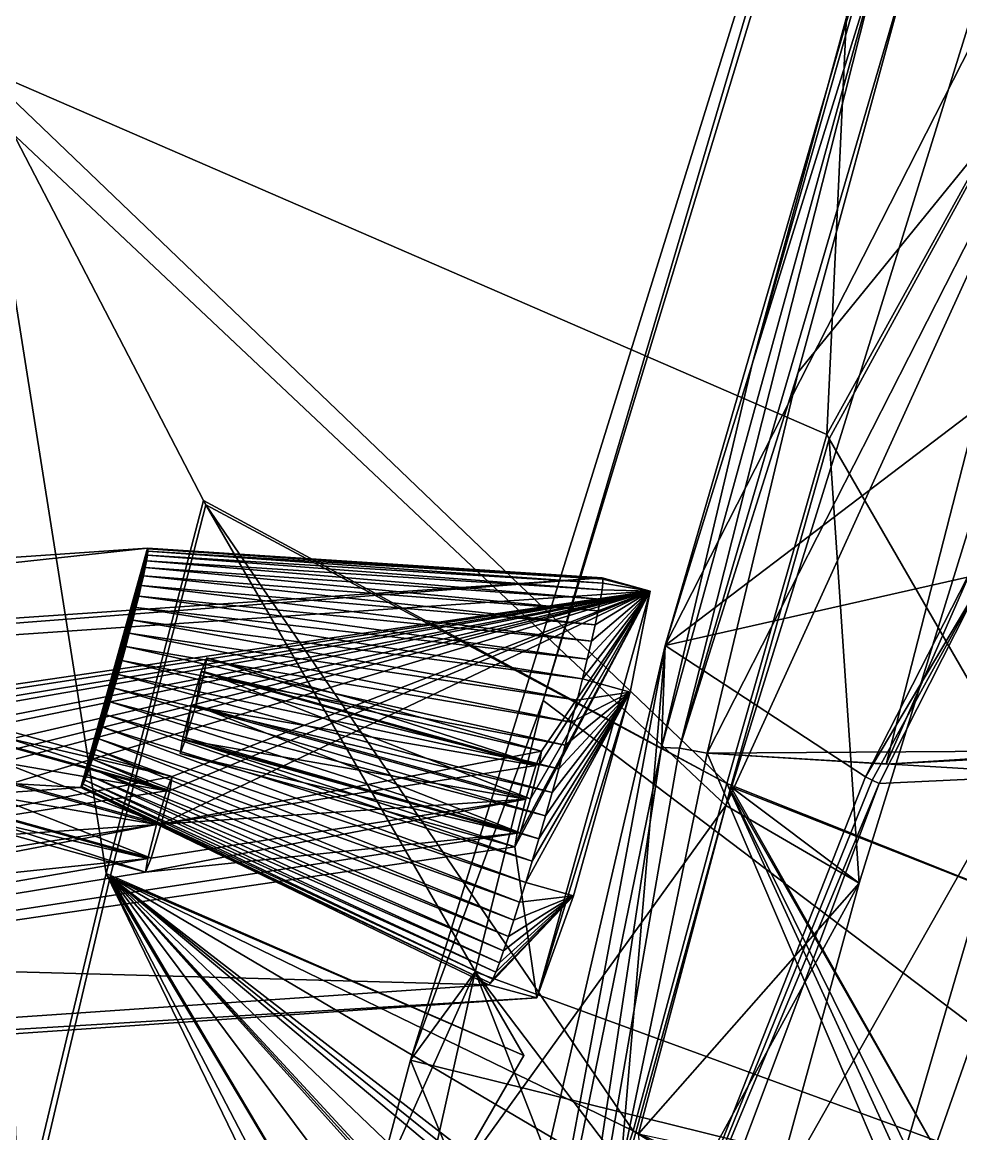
# Model space of a CAD drawing. Header units: millimetres. Extents: x -228 to 228, y -204 to 237.
# Drawn here: x -189.45 to -170.56, y -45.83 to -23.46 of the extents above; entities that cross this region are included whole.
import ezdxf

# ---------------------------------------------------------------- set-up
doc = ezdxf.new("R2010")
doc.units = ezdxf.units.MM
doc.header["$LTSCALE"] = 127.314815
for name, color, linetype in [('1371', 7, 'CONTINUOUS'), ('1372', 7, 'CONTINUOUS'), ('15', 7, 'CONTINUOUS'), ('17', 7, 'CONTINUOUS'), ('2', 7, 'CONTINUOUS'), ('23', 7, 'CONTINUOUS'), ('334', 7, 'CONTINUOUS'), ('335', 7, 'CONTINUOUS'), ('336', 7, 'CONTINUOUS'), ('363', 7, 'CONTINUOUS'), ('364', 7, 'CONTINUOUS'), ('428', 7, 'CONTINUOUS'), ('429', 7, 'CONTINUOUS'), ('47', 7, 'CONTINUOUS'), ('50', 7, 'CONTINUOUS'), ('6630', 7, 'CONTINUOUS'), ('6631', 7, 'CONTINUOUS'), ('6633', 7, 'CONTINUOUS'), ('6644', 7, 'CONTINUOUS'), ('6646', 7, 'CONTINUOUS'), ('6647', 7, 'CONTINUOUS'), ('6654', 7, 'CONTINUOUS'), ('6672', 7, 'CONTINUOUS'), ('6673', 7, 'CONTINUOUS'), ('6680', 7, 'CONTINUOUS'), ('6687', 7, 'CONTINUOUS'), ('6698', 7, 'CONTINUOUS'), ('6699', 7, 'CONTINUOUS'), ('6706', 7, 'CONTINUOUS'), ('7035', 7, 'CONTINUOUS'), ('7036', 7, 'CONTINUOUS'), ('7037', 7, 'CONTINUOUS'), ('7038', 7, 'CONTINUOUS'), ('7039', 7, 'CONTINUOUS'), ('7040', 7, 'CONTINUOUS'), ('7041', 7, 'CONTINUOUS'), ('7043', 7, 'CONTINUOUS'), ('7044', 7, 'CONTINUOUS'), ('7057', 7, 'CONTINUOUS'), ('7059', 7, 'CONTINUOUS'), ('7060', 7, 'CONTINUOUS'), ('7062', 7, 'CONTINUOUS')]:
    doc.layers.add(name, color=color, linetype=linetype)

msp = doc.modelspace()

# ---------------------------------------------------------------- linework, layer by layer
at = {"layer": '1371', "color": 5, "linetype": 'Continuous'}
for points in [[(-176.581, -38.052, 1025.096), (-174.759, -30.338, 1026.128), (-172.136, -21.898, 1026.332), (-176.581, -38.052, 1025.096)], [(-176.581, -38.052, 1025.096), (-172.136, -21.898, 1026.332), (-176.219, -38.066, 1024.625), (-176.581, -38.052, 1025.096)], [(-172.136, -21.898, 1026.332), (-171.535, -22.055, 1026.076), (-176.219, -38.066, 1024.625), (-172.136, -21.898, 1026.332)], [(-174.759, -30.338, 1026.128), (-172.453, -21.848, 1026.922), (-172.136, -21.898, 1026.332), (-174.759, -30.338, 1026.128)], [(-171.535, -22.055, 1026.076), (-173.836, -30.496, 1025.363), (-176.219, -38.066, 1024.625), (-171.535, -22.055, 1026.076)], [(-173.836, -30.496, 1025.363), (-175.663, -38.165, 1024.437), (-176.219, -38.066, 1024.625), (-173.836, -30.496, 1025.363)]]:
    msp.add_3dface(points, dxfattribs=at)
at = {"layer": '1372', "color": 5, "linetype": 'Continuous'}
for points in [[(-180.076, -55.109, 1020.77), (-176.581, -38.052, 1025.096), (-179.188, -55.163, 1020.405), (-180.076, -55.109, 1020.77)], [(-179.188, -55.163, 1020.405), (-176.581, -38.052, 1025.096), (-176.219, -38.066, 1024.625), (-179.188, -55.163, 1020.405)], [(-175.663, -38.165, 1024.437), (-179.188, -55.163, 1020.405), (-176.219, -38.066, 1024.625), (-175.663, -38.165, 1024.437)]]:
    msp.add_3dface(points, dxfattribs=at)
at = {"layer": '15', "color": 5, "linetype": 'Continuous'}
for points in [[(-170.748, -9.285, 1031.221), (-93.212, -24.976, 1037.893), (-96.5, 0, 1037.893), (-170.748, -9.285, 1031.221)], [(-170.748, -9.285, 1031.221), (-163.91, -48.728, 1031.221), (-93.212, -24.976, 1037.893), (-170.748, -9.285, 1031.221)]]:
    msp.add_3dface(points, dxfattribs=at)
at = {"layer": '17', "color": 5, "linetype": 'Continuous'}
for points in [[(-170.52, -9.273, 1029.234), (-163.692, -48.663, 1029.234), (-178.968, -37.11, 1026.788), (-170.52, -9.273, 1029.234)], [(-163.692, -48.663, 1029.234), (-180.335, -42.567, 1025.687), (-178.968, -37.11, 1026.788), (-163.692, -48.663, 1029.234)], [(-180.335, -42.567, 1025.687), (-160.755, -92.817, 1025.515), (-184.363, -60.588, 1018.312), (-180.335, -42.567, 1025.687)], [(-147.893, -85.386, 1029.234), (-160.755, -92.817, 1025.515), (-180.335, -42.567, 1025.687), (-147.893, -85.386, 1029.234)], [(-147.893, -85.386, 1029.234), (-180.335, -42.567, 1025.687), (-163.692, -48.663, 1029.234), (-147.893, -85.386, 1029.234)]]:
    msp.add_3dface(points, dxfattribs=at)
at = {"layer": '2', "color": 5, "linetype": 'Continuous'}
for points in [[(-163.91, -48.728, 1031.221), (-170.748, -9.285, 1031.221), (-181.638, -44.345, 1027.063), (-163.91, -48.728, 1031.221)], [(-161.557, -93.277, 1027.288), (-181.638, -44.345, 1027.063), (-182.395, -47.168, 1026.229), (-161.557, -93.277, 1027.288)], [(-161.557, -93.277, 1027.288), (-163.91, -48.728, 1031.221), (-181.638, -44.345, 1027.063), (-161.557, -93.277, 1027.288)]]:
    msp.add_3dface(points, dxfattribs=at)
at = {"layer": '23', "color": 5, "linetype": 'Continuous'}
for points in [[(-181.638, -44.345, 1027.063), (-170.748, -9.285, 1031.221), (-178.968, -37.11, 1026.788), (-181.638, -44.345, 1027.063)], [(-170.748, -9.285, 1031.221), (-170.52, -9.273, 1029.234), (-178.968, -37.11, 1026.788), (-170.748, -9.285, 1031.221)], [(-180.335, -42.567, 1025.687), (-181.638, -44.345, 1027.063), (-178.968, -37.11, 1026.788), (-180.335, -42.567, 1025.687)], [(-182.395, -47.168, 1026.229), (-180.335, -42.567, 1025.687), (-184.363, -60.588, 1018.312), (-182.395, -47.168, 1026.229)], [(-182.395, -47.168, 1026.229), (-181.638, -44.345, 1027.063), (-180.335, -42.567, 1025.687), (-182.395, -47.168, 1026.229)]]:
    msp.add_3dface(points, dxfattribs=at)
at = {"layer": '334', "color": 5, "linetype": 'Continuous'}
msp.add_3dface([(-171.535, -22.055, 1026.076), (-167.609, -21.459, 1025.994), (-168.286, -23.674, 1025.839), (-171.535, -22.055, 1026.076)], dxfattribs=at)
at = {"layer": '335', "color": 5, "linetype": 'Continuous'}
for points in [[(-171.535, -22.055, 1026.076), (-168.286, -23.674, 1025.839), (-173.836, -30.496, 1025.363), (-171.535, -22.055, 1026.076)], [(-173.836, -30.496, 1025.363), (-168.286, -23.674, 1025.839), (-175.663, -38.165, 1024.437), (-173.836, -30.496, 1025.363)], [(-175.663, -38.165, 1024.437), (-168.286, -23.674, 1025.839), (-172.06, -38.387, 1024.427), (-175.663, -38.165, 1024.437)], [(-168.286, -23.674, 1025.839), (-166.077, -24.753, 1025.533), (-172.06, -38.387, 1024.427), (-168.286, -23.674, 1025.839)], [(-172.06, -38.387, 1024.427), (-166.077, -24.753, 1025.533), (-169.53, -38.224, 1024.333), (-172.06, -38.387, 1024.427)]]:
    msp.add_3dface(points, dxfattribs=at)
at = {"layer": '336', "color": 5, "linetype": 'Continuous'}
for points in [[(-179.188, -55.163, 1020.405), (-175.663, -38.165, 1024.437), (-169.886, -51.689, 1022.194), (-179.188, -55.163, 1020.405)], [(-175.663, -38.165, 1024.437), (-172.06, -38.387, 1024.427), (-166.678, -38.107, 1023.505), (-175.663, -38.165, 1024.437)], [(-166.804, -38.696, 1023.461), (-175.663, -38.165, 1024.437), (-166.678, -38.107, 1023.505), (-166.804, -38.696, 1023.461)], [(-169.886, -51.689, 1022.194), (-175.663, -38.165, 1024.437), (-166.804, -38.696, 1023.461), (-169.886, -51.689, 1022.194)], [(-172.06, -38.387, 1024.427), (-169.53, -38.224, 1024.333), (-166.678, -38.107, 1023.505), (-172.06, -38.387, 1024.427)]]:
    msp.add_3dface(points, dxfattribs=at)
at = {"layer": '363', "color": 5, "linetype": 'Continuous'}
msp.add_3dface([(-172.204, -38.775, 1027.402), (-169.486, -38.65, 1027.313), (-170.164, -34.754, 1027.845), (-172.204, -38.775, 1027.402)], dxfattribs=at)
at = {"layer": '364', "color": 5, "linetype": 'Continuous'}
for points in [[(-165.873, -38.19, 1026.495), (-168.436, -38.546, 1027.195), (-174.62, -56.203, 1024.119), (-165.873, -38.19, 1026.495)], [(-165.873, -38.19, 1026.495), (-174.62, -56.203, 1024.119), (-166.171, -39.394, 1026.41), (-165.873, -38.19, 1026.495)], [(-169.486, -38.65, 1027.313), (-172.204, -38.775, 1027.402), (-177.405, -52.626, 1024.58), (-169.486, -38.65, 1027.313)], [(-174.62, -56.203, 1024.119), (-169.486, -38.65, 1027.313), (-177.405, -52.626, 1024.58), (-174.62, -56.203, 1024.119)], [(-168.436, -38.546, 1027.195), (-169.486, -38.65, 1027.313), (-174.62, -56.203, 1024.119), (-168.436, -38.546, 1027.195)], [(-166.171, -39.394, 1026.41), (-174.62, -56.203, 1024.119), (-166.469, -40.593, 1026.325), (-166.171, -39.394, 1026.41)], [(-166.469, -40.593, 1026.325), (-174.62, -56.203, 1024.119), (-170.132, -52.942, 1025.073), (-166.469, -40.593, 1026.325)]]:
    msp.add_3dface(points, dxfattribs=at)
at = {"layer": '428', "color": 5, "linetype": 'Continuous'}
for points in [[(-172.48, -38.641, 1027.39), (-177.913, -52.452, 1024.458), (-172.343, -38.708, 1027.404), (-172.48, -38.641, 1027.39)], [(-177.913, -52.452, 1024.458), (-172.204, -38.775, 1027.402), (-172.343, -38.708, 1027.404), (-177.913, -52.452, 1024.458)], [(-172.204, -38.775, 1027.402), (-177.913, -52.452, 1024.458), (-177.405, -52.626, 1024.58), (-172.204, -38.775, 1027.402)]]:
    msp.add_3dface(points, dxfattribs=at)
at = {"layer": '429', "color": 5, "linetype": 'Continuous'}
for points in [[(-170.429, -34.622, 1027.842), (-172.48, -38.641, 1027.39), (-170.164, -34.754, 1027.845), (-170.429, -34.622, 1027.842)], [(-170.164, -34.754, 1027.845), (-172.48, -38.641, 1027.39), (-172.343, -38.708, 1027.404), (-170.164, -34.754, 1027.845)], [(-172.204, -38.775, 1027.402), (-170.164, -34.754, 1027.845), (-172.343, -38.708, 1027.404), (-172.204, -38.775, 1027.402)]]:
    msp.add_3dface(points, dxfattribs=at)
at = {"layer": '47', "color": 5, "linetype": 'Continuous'}
for points in [[(-169.264, -21.771, 1028.241), (-170.09, -13.911, 1028.241), (-176.51, -35.997, 1026.603), (-169.264, -21.771, 1028.241)], [(-168.074, -29.584, 1028.241), (-169.264, -21.771, 1028.241), (-176.51, -35.997, 1026.603), (-168.074, -29.584, 1028.241)], [(-168.074, -29.584, 1028.241), (-176.51, -35.997, 1026.603), (-170.429, -34.622, 1027.842), (-168.074, -29.584, 1028.241)], [(-170.429, -34.622, 1027.842), (-176.51, -35.997, 1026.603), (-172.48, -38.641, 1027.39), (-170.429, -34.622, 1027.842)], [(-176.51, -35.997, 1026.603), (-181.996, -59.661, 1019.767), (-177.913, -52.452, 1024.458), (-176.51, -35.997, 1026.603)], [(-172.48, -38.641, 1027.39), (-176.51, -35.997, 1026.603), (-177.913, -52.452, 1024.458), (-172.48, -38.641, 1027.39)]]:
    msp.add_3dface(points, dxfattribs=at)
at = {"layer": '50', "color": 5, "linetype": 'Continuous'}
for points in [[(-176.51, -35.997, 1026.603), (-170.09, -13.911, 1028.241), (-174.759, -30.338, 1026.128), (-176.51, -35.997, 1026.603)], [(-174.759, -30.338, 1026.128), (-170.09, -13.911, 1028.241), (-172.453, -21.848, 1026.922), (-174.759, -30.338, 1026.128)], [(-176.581, -38.052, 1025.096), (-176.51, -35.997, 1026.603), (-174.759, -30.338, 1026.128), (-176.581, -38.052, 1025.096)], [(-181.996, -59.661, 1019.767), (-176.51, -35.997, 1026.603), (-180.076, -55.109, 1020.77), (-181.996, -59.661, 1019.767)], [(-176.51, -35.997, 1026.603), (-176.581, -38.052, 1025.096), (-180.076, -55.109, 1020.77), (-176.51, -35.997, 1026.603)]]:
    msp.add_3dface(points, dxfattribs=at)
at = {"layer": '6630', "color": 6, "linetype": 'Continuous'}
for points in [[(-168.107, -16.104, 1024.198), (-192.955, -22.575, 553.043), (-175.287, -39.219, 1021.79), (-168.107, -16.104, 1024.198)], [(-192.955, -22.575, 553.043), (-203.957, -79.013, 548.4), (-175.287, -39.219, 1021.79), (-192.955, -22.575, 553.043)], [(-175.287, -39.219, 1021.79), (-203.957, -79.013, 548.4), (-178.881, -52.247, 1018.3), (-175.287, -39.219, 1021.79)]]:
    msp.add_3dface(points, dxfattribs=at)
at = {"layer": '6631', "color": 6, "linetype": 'Continuous'}
for points in [[(-170.333, 30.504, 553.04), (-190.338, -24.345, 553.042), (-197.735, 19.35, 99.988), (-170.333, 30.504, 553.04)], [(-173.259, -31.753, 954.205), (-190.338, -24.345, 553.042), (-170.333, 30.504, 553.04), (-173.259, -31.753, 954.205)], [(-173.259, -31.753, 954.205), (-170.333, 30.504, 553.04), (-165.452, -17.637, 1024.198), (-173.259, -31.753, 954.205)], [(-173.208, -31.84, 955.797), (-173.259, -31.753, 954.205), (-165.452, -17.637, 1024.198), (-173.208, -31.84, 955.797)], [(-172.603, -40.78, 1021.788), (-173.208, -31.84, 955.797), (-165.452, -17.637, 1024.198), (-172.603, -40.78, 1021.788)], [(-187.762, -40.587, 698.964), (-189.503, -47.875, 698.713), (-190.338, -24.345, 553.042), (-187.762, -40.587, 698.964)], [(-185.803, -33.083, 699.225), (-187.762, -40.587, 698.964), (-190.338, -24.345, 553.042), (-185.803, -33.083, 699.225)], [(-175.271, -38.774, 953.958), (-185.803, -33.083, 699.225), (-190.338, -24.345, 553.042), (-175.271, -38.774, 953.958)], [(-173.259, -31.753, 954.205), (-175.271, -38.774, 953.958), (-190.338, -24.345, 553.042), (-173.259, -31.753, 954.205)], [(-175.191, -38.845, 956.043), (-173.208, -31.84, 955.797), (-172.603, -40.78, 1021.788), (-175.191, -38.845, 956.043)], [(-185.753, -33.17, 700.777), (-185.803, -33.083, 699.225), (-175.271, -38.774, 953.958), (-185.753, -33.17, 700.777)], [(-187.682, -40.656, 701.037), (-185.753, -33.17, 700.777), (-177.154, -45.767, 953.713), (-187.682, -40.656, 701.037)], [(-177.154, -45.767, 953.713), (-185.753, -33.17, 700.777), (-175.271, -38.774, 953.958), (-177.154, -45.767, 953.713)], [(-177.049, -45.828, 956.287), (-175.191, -38.845, 956.043), (-172.603, -40.78, 1021.788), (-177.049, -45.828, 956.287)], [(-189.398, -47.936, 701.287), (-187.682, -40.656, 701.037), (-178.893, -52.417, 952.184), (-189.398, -47.936, 701.287)], [(-177.9, -48.224, 951.213), (-187.682, -40.656, 701.037), (-177.462, -46.684, 952.183), (-177.9, -48.224, 951.213)], [(-187.682, -40.656, 701.037), (-177.9, -48.224, 951.213), (-178.195, -48.294, 945.25), (-187.682, -40.656, 701.037)], [(-177.462, -46.684, 952.183), (-187.682, -40.656, 701.037), (-177.154, -45.767, 953.713), (-177.462, -46.684, 952.183)], [(-178.893, -52.417, 952.184), (-187.682, -40.656, 701.037), (-178.548, -50.822, 951.213), (-178.893, -52.417, 952.184)], [(-178.548, -50.822, 951.213), (-187.682, -40.656, 701.037), (-178.733, -50.481, 945.413), (-178.548, -50.822, 951.213)], [(-178.733, -50.481, 945.413), (-187.682, -40.656, 701.037), (-178.918, -50.14, 939.606), (-178.733, -50.481, 945.413)], [(-178.918, -50.14, 939.606), (-187.682, -40.656, 701.037), (-178.705, -49.252, 939.457), (-178.918, -50.14, 939.606)], [(-178.705, -49.252, 939.457), (-187.682, -40.656, 701.037), (-178.49, -48.363, 939.308), (-178.705, -49.252, 939.457)], [(-178.49, -48.363, 939.308), (-187.682, -40.656, 701.037), (-178.195, -48.294, 945.25), (-178.49, -48.363, 939.308)], [(-176.183, -53.847, 1018.285), (-177.049, -45.828, 956.287), (-172.603, -40.78, 1021.788), (-176.183, -53.847, 1018.285)]]:
    msp.add_3dface(points, dxfattribs=at)
at = {"layer": '6633', "color": 6, "linetype": 'Continuous'}
for points in [[(-168.107, -16.104, 1024.198), (-175.287, -39.219, 1021.79), (-165.452, -17.637, 1024.198), (-168.107, -16.104, 1024.198)], [(-175.287, -39.219, 1021.79), (-172.603, -40.78, 1021.788), (-165.452, -17.637, 1024.198), (-175.287, -39.219, 1021.79)], [(-175.287, -39.219, 1021.79), (-178.881, -52.247, 1018.3), (-172.603, -40.78, 1021.788), (-175.287, -39.219, 1021.79)], [(-178.881, -52.247, 1018.3), (-176.183, -53.847, 1018.285), (-172.603, -40.78, 1021.788), (-178.881, -52.247, 1018.3)]]:
    msp.add_3dface(points, dxfattribs=at)
at = {"layer": '6644', "color": 6, "linetype": 'Continuous'}
for points in [[(-179.355, -44.251, 701), (-182.417, -49.555, 701.214), (-179.355, -44.251, 699), (-179.355, -44.251, 701)], [(-179.355, -44.251, 699), (-182.417, -49.555, 701.214), (-182.355, -49.447, 700), (-179.355, -44.251, 699)], [(-182.417, -49.555, 698.786), (-179.355, -44.251, 699), (-182.355, -49.447, 700), (-182.417, -49.555, 698.786)]]:
    msp.add_3dface(points, dxfattribs=at)
at = {"layer": '6646', "color": 6, "linetype": 'Continuous'}
for points in [[(-187.762, -40.587, 698.964), (-185.803, -33.083, 699.225), (-179.355, -44.251, 699), (-187.762, -40.587, 698.964)], [(-189.503, -47.875, 698.713), (-187.762, -40.587, 698.964), (-182.636, -51.149, 698.734), (-189.503, -47.875, 698.713)], [(-187.762, -40.587, 698.964), (-179.355, -44.251, 699), (-182.417, -49.555, 698.786), (-187.762, -40.587, 698.964)], [(-187.762, -40.587, 698.964), (-182.417, -49.555, 698.786), (-182.682, -50.333, 698.758), (-187.762, -40.587, 698.964)], [(-182.636, -51.149, 698.734), (-187.762, -40.587, 698.964), (-182.682, -50.333, 698.758), (-182.636, -51.149, 698.734)]]:
    msp.add_3dface(points, dxfattribs=at)
at = {"layer": '6647', "color": 6, "linetype": 'Continuous'}
for points in [[(-185.753, -33.17, 700.777), (-187.682, -40.656, 701.037), (-179.355, -44.251, 701), (-185.753, -33.17, 700.777)], [(-187.682, -40.656, 701.037), (-189.398, -47.936, 701.287), (-182.417, -49.555, 701.214), (-187.682, -40.656, 701.037)], [(-187.682, -40.656, 701.037), (-182.417, -49.555, 701.214), (-179.355, -44.251, 701), (-187.682, -40.656, 701.037)]]:
    msp.add_3dface(points, dxfattribs=at)
at = {"layer": '6654', "color": 6, "linetype": 'Continuous'}
for points in [[(-185.803, -33.083, 699.225), (-185.753, -33.17, 700.777), (-179.355, -44.251, 701), (-185.803, -33.083, 699.225)], [(-185.803, -33.083, 699.225), (-179.355, -44.251, 701), (-179.355, -44.251, 699), (-185.803, -33.083, 699.225)]]:
    msp.add_3dface(points, dxfattribs=at)
at = {"layer": '6672', "color": 6, "linetype": 'Continuous'}
for points in [[(-175.271, -38.774, 953.958), (-173.259, -31.753, 954.205), (-167.387, -41.923, 954), (-175.271, -38.774, 953.958)], [(-177.154, -45.767, 953.713), (-175.271, -38.774, 953.958), (-170.668, -48.821, 953.734), (-177.154, -45.767, 953.713)], [(-175.271, -38.774, 953.958), (-167.387, -41.923, 954), (-170.449, -47.227, 953.786), (-175.271, -38.774, 953.958)], [(-175.271, -38.774, 953.958), (-170.449, -47.227, 953.786), (-170.715, -48.004, 953.758), (-175.271, -38.774, 953.958)], [(-170.668, -48.821, 953.734), (-175.271, -38.774, 953.958), (-170.715, -48.004, 953.758), (-170.668, -48.821, 953.734)], [(-169.761, -50.035, 953.713), (-177.154, -45.767, 953.713), (-170.668, -48.821, 953.734), (-169.761, -50.035, 953.713)]]:
    msp.add_3dface(points, dxfattribs=at)
at = {"layer": '6673', "color": 6, "linetype": 'Continuous'}
for points in [[(-173.208, -31.84, 955.797), (-175.191, -38.845, 956.043), (-167.387, -41.923, 956), (-173.208, -31.84, 955.797)], [(-175.191, -38.845, 956.043), (-177.049, -45.828, 956.287), (-170.449, -47.227, 956.214), (-175.191, -38.845, 956.043)], [(-175.191, -38.845, 956.043), (-170.449, -47.227, 956.214), (-167.387, -41.923, 956), (-175.191, -38.845, 956.043)]]:
    msp.add_3dface(points, dxfattribs=at)
at = {"layer": '6680', "color": 6, "linetype": 'Continuous'}
for points in [[(-173.259, -31.753, 954.205), (-173.208, -31.84, 955.797), (-167.387, -41.923, 956), (-173.259, -31.753, 954.205)], [(-173.259, -31.753, 954.205), (-167.387, -41.923, 956), (-167.387, -41.923, 954), (-173.259, -31.753, 954.205)]]:
    msp.add_3dface(points, dxfattribs=at)
at = {"layer": '6687', "color": 6, "linetype": 'Continuous'}
for points in [[(-177.462, -46.684, 952.183), (-177.154, -45.767, 953.713), (-166.111, -52.516, 953), (-177.462, -46.684, 952.183)], [(-177.154, -45.767, 953.713), (-169.761, -50.035, 953.713), (-166.111, -52.516, 953), (-177.154, -45.767, 953.713)]]:
    msp.add_3dface(points, dxfattribs=at)
at = {"layer": '6698', "color": 6, "linetype": 'Continuous'}
for points in [[(-198.027, -45.355, 499.972), (-196.216, -37.3, 500.248), (-189.128, -49.578, 500), (-198.027, -45.355, 499.972)], [(-198.027, -45.355, 499.972), (-189.128, -49.578, 500), (-192.19, -54.882, 499.786), (-198.027, -45.355, 499.972)]]:
    msp.add_3dface(points, dxfattribs=at)
at = {"layer": '6699', "color": 6, "linetype": 'Continuous'}
for points in [[(-196.167, -37.386, 501.754), (-197.948, -45.424, 502.028), (-189.128, -49.578, 502), (-196.167, -37.386, 501.754)], [(-197.948, -45.424, 502.028), (-192.19, -54.882, 502.214), (-189.128, -49.578, 502), (-197.948, -45.424, 502.028)]]:
    msp.add_3dface(points, dxfattribs=at)
at = {"layer": '6706', "color": 6, "linetype": 'Continuous'}
for points in [[(-196.216, -37.3, 500.248), (-196.167, -37.386, 501.754), (-189.128, -49.578, 502), (-196.216, -37.3, 500.248)], [(-196.216, -37.3, 500.248), (-189.128, -49.578, 502), (-189.128, -49.578, 500), (-196.216, -37.3, 500.248)]]:
    msp.add_3dface(points, dxfattribs=at)
at = {"layer": '7035', "color": 6, "linetype": 'Continuous'}
for points in [[(-176.815, -34.907, 1016.081), (-216.162, -40.678, 190.182), (-216.605, -37.638, 161.912), (-176.815, -34.907, 1016.081)], [(-208.73, -40.168, 349.728), (-216.208, -40.958, 190.893), (-176.815, -34.907, 1016.081), (-208.73, -40.168, 349.728)], [(-216.208, -40.958, 190.893), (-216.162, -40.678, 190.182), (-176.815, -34.907, 1016.081), (-216.208, -40.958, 190.893)], [(-176.815, -34.907, 1016.081), (-201.298, -39.658, 509.274), (-208.775, -40.448, 350.439), (-176.815, -34.907, 1016.081)], [(-208.775, -40.448, 350.439), (-208.73, -40.168, 349.728), (-176.815, -34.907, 1016.081), (-208.775, -40.448, 350.439)], [(-193.865, -39.148, 668.82), (-201.519, -40.618, 510.289), (-176.815, -34.907, 1016.081), (-193.865, -39.148, 668.82)], [(-201.519, -40.618, 510.289), (-201.343, -39.938, 509.985), (-176.815, -34.907, 1016.081), (-201.519, -40.618, 510.289)], [(-201.343, -39.938, 509.985), (-201.298, -39.658, 509.274), (-176.815, -34.907, 1016.081), (-201.343, -39.938, 509.985)], [(-186.433, -38.638, 828.366), (-194.087, -40.108, 669.835), (-176.815, -34.907, 1016.081), (-186.433, -38.638, 828.366)], [(-194.087, -40.108, 669.835), (-193.911, -39.428, 669.531), (-176.815, -34.907, 1016.081), (-194.087, -40.108, 669.835)], [(-193.911, -39.428, 669.531), (-193.865, -39.148, 668.82), (-176.815, -34.907, 1016.081), (-193.911, -39.428, 669.531)], [(-179.001, -38.128, 987.913), (-186.655, -39.598, 829.381), (-176.815, -34.907, 1016.081), (-179.001, -38.128, 987.913)], [(-186.655, -39.598, 829.381), (-186.479, -38.918, 829.077), (-176.815, -34.907, 1016.081), (-186.655, -39.598, 829.381)], [(-186.479, -38.918, 829.077), (-186.433, -38.638, 828.366), (-176.815, -34.907, 1016.081), (-186.479, -38.918, 829.077)], [(-179.538, -40.054, 987.944), (-179.426, -39.77, 988.646), (-176.815, -34.907, 1016.081), (-179.538, -40.054, 987.944)], [(-179.538, -40.054, 987.944), (-176.815, -34.907, 1016.081), (-179.095, -43.094, 1016.214), (-179.538, -40.054, 987.944)], [(-179.426, -39.77, 988.646), (-179.223, -39.088, 988.927), (-176.815, -34.907, 1016.081), (-179.426, -39.77, 988.646)], [(-179.223, -39.088, 988.927), (-179.047, -38.407, 988.624), (-176.815, -34.907, 1016.081), (-179.223, -39.088, 988.927)], [(-179.095, -43.094, 1016.214), (-176.815, -34.907, 1016.081), (-177.214, -36.942, 1019.791), (-179.095, -43.094, 1016.214)], [(-179.047, -38.407, 988.624), (-179.001, -38.128, 987.913), (-176.815, -34.907, 1016.081), (-179.047, -38.407, 988.624)], [(-178.354, -41.036, 1019.857), (-179.095, -43.094, 1016.214), (-177.214, -36.942, 1019.791), (-178.354, -41.036, 1019.857)], [(-179.001, -38.128, 987.913), (-179.113, -38.412, 987.211), (-186.655, -39.598, 829.381), (-179.001, -38.128, 987.913)], [(-179.113, -38.412, 987.211), (-179.316, -39.094, 986.929), (-186.655, -39.598, 829.381), (-179.113, -38.412, 987.211)], [(-186.433, -38.638, 828.366), (-186.545, -38.922, 827.665), (-194.087, -40.108, 669.835), (-186.433, -38.638, 828.366)], [(-186.545, -38.922, 827.665), (-186.748, -39.604, 827.383), (-194.087, -40.108, 669.835), (-186.545, -38.922, 827.665)], [(-179.316, -39.094, 986.929), (-179.492, -39.774, 987.233), (-186.97, -40.564, 828.398), (-179.316, -39.094, 986.929)], [(-186.858, -40.28, 829.099), (-179.316, -39.094, 986.929), (-186.97, -40.564, 828.398), (-186.858, -40.28, 829.099)], [(-186.655, -39.598, 829.381), (-179.316, -39.094, 986.929), (-186.858, -40.28, 829.099), (-186.655, -39.598, 829.381)], [(-179.492, -39.774, 987.233), (-179.538, -40.054, 987.944), (-218.885, -45.825, 162.044), (-179.492, -39.774, 987.233)], [(-186.97, -40.564, 828.398), (-179.492, -39.774, 987.233), (-218.885, -45.825, 162.044), (-186.97, -40.564, 828.398)], [(-194.29, -40.79, 669.553), (-186.748, -39.604, 827.383), (-194.402, -41.074, 668.851), (-194.29, -40.79, 669.553)], [(-186.748, -39.604, 827.383), (-186.924, -40.284, 827.687), (-194.402, -41.074, 668.851), (-186.748, -39.604, 827.383)], [(-194.087, -40.108, 669.835), (-186.748, -39.604, 827.383), (-194.29, -40.79, 669.553), (-194.087, -40.108, 669.835)], [(-218.885, -45.825, 162.044), (-179.538, -40.054, 987.944), (-179.095, -43.094, 1016.214), (-218.885, -45.825, 162.044)], [(-186.924, -40.284, 827.687), (-186.97, -40.564, 828.398), (-218.885, -45.825, 162.044), (-186.924, -40.284, 827.687)], [(-218.885, -45.825, 162.044), (-194.402, -41.074, 668.851), (-186.924, -40.284, 827.687), (-218.885, -45.825, 162.044)]]:
    msp.add_3dface(points, dxfattribs=at)
at = {"layer": '7036', "color": 191, "linetype": 'Continuous', "true_color": 0xba45ff}
for points in [[(-177.777, -34.638, 1016.125), (-216.605, -37.638, 161.912), (-217.567, -37.369, 161.956), (-177.777, -34.638, 1016.125)], [(-176.815, -34.907, 1016.081), (-216.605, -37.638, 161.912), (-177.777, -34.638, 1016.125), (-176.815, -34.907, 1016.081)]]:
    msp.add_3dface(points, dxfattribs=at)
at = {"layer": '7037', "color": 191, "linetype": 'Continuous', "true_color": 0xba45ff}
for points in [[(-225.904, -36.716, 171.102), (-188.27, -38.857, 1007.868), (-186.929, -34.041, 1007.79), (-225.904, -36.716, 171.102)], [(-186.929, -34.041, 1007.79), (-188.27, -38.857, 1007.868), (-188.252, -38.84, 1008.158), (-186.929, -34.041, 1007.79)], [(-186.92, -34.057, 1008.08), (-186.929, -34.041, 1007.79), (-188.252, -38.84, 1008.158), (-186.92, -34.057, 1008.08)], [(-188.225, -38.791, 1008.443), (-186.92, -34.057, 1008.08), (-188.252, -38.84, 1008.158), (-188.225, -38.791, 1008.443)], [(-186.92, -34.104, 1008.367), (-186.92, -34.057, 1008.08), (-188.225, -38.791, 1008.443), (-186.92, -34.104, 1008.367)], [(-188.19, -38.709, 1008.72), (-186.92, -34.104, 1008.367), (-188.225, -38.791, 1008.443), (-188.19, -38.709, 1008.72)], [(-186.929, -34.184, 1008.647), (-186.92, -34.104, 1008.367), (-188.19, -38.709, 1008.72), (-186.929, -34.184, 1008.647)], [(-188.146, -38.598, 1008.985), (-186.929, -34.184, 1008.647), (-188.19, -38.709, 1008.72), (-188.146, -38.598, 1008.985)], [(-186.948, -34.294, 1008.915), (-186.929, -34.184, 1008.647), (-188.146, -38.598, 1008.985), (-186.948, -34.294, 1008.915)], [(-188.096, -38.457, 1009.234), (-186.948, -34.294, 1008.915), (-188.146, -38.598, 1008.985), (-188.096, -38.457, 1009.234)], [(-186.975, -34.433, 1009.169), (-186.948, -34.294, 1008.915), (-188.096, -38.457, 1009.234), (-186.975, -34.433, 1009.169)], [(-188.038, -38.289, 1009.464), (-186.975, -34.433, 1009.169), (-188.096, -38.457, 1009.234), (-188.038, -38.289, 1009.464)], [(-187.011, -34.599, 1009.404), (-186.975, -34.433, 1009.169), (-188.038, -38.289, 1009.464), (-187.011, -34.599, 1009.404)], [(-187.975, -38.096, 1009.672), (-187.011, -34.599, 1009.404), (-188.038, -38.289, 1009.464), (-187.975, -38.096, 1009.672)], [(-187.055, -34.791, 1009.619), (-187.011, -34.599, 1009.404), (-187.975, -38.096, 1009.672), (-187.055, -34.791, 1009.619)], [(-187.906, -37.881, 1009.855), (-187.055, -34.791, 1009.619), (-187.975, -38.096, 1009.672), (-187.906, -37.881, 1009.855)], [(-187.106, -35.005, 1009.809), (-187.055, -34.791, 1009.619), (-187.906, -37.881, 1009.855), (-187.106, -35.005, 1009.809)], [(-187.834, -37.646, 1010.011), (-187.106, -35.005, 1009.809), (-187.906, -37.881, 1009.855), (-187.834, -37.646, 1010.011)], [(-187.163, -35.238, 1009.972), (-187.106, -35.005, 1009.809), (-187.834, -37.646, 1010.011), (-187.163, -35.238, 1009.972)], [(-187.758, -37.396, 1010.138), (-187.163, -35.238, 1009.972), (-187.834, -37.646, 1010.011), (-187.758, -37.396, 1010.138)], [(-187.227, -35.488, 1010.107), (-187.163, -35.238, 1009.972), (-187.758, -37.396, 1010.138), (-187.227, -35.488, 1010.107)], [(-187.68, -37.132, 1010.233), (-187.227, -35.488, 1010.107), (-187.758, -37.396, 1010.138), (-187.68, -37.132, 1010.233)], [(-187.296, -35.751, 1010.21), (-187.227, -35.488, 1010.107), (-187.68, -37.132, 1010.233), (-187.296, -35.751, 1010.21)], [(-187.601, -36.86, 1010.295), (-187.296, -35.751, 1010.21), (-187.68, -37.132, 1010.233), (-187.601, -36.86, 1010.295)], [(-187.368, -36.023, 1010.282), (-187.296, -35.751, 1010.21), (-187.601, -36.86, 1010.295), (-187.368, -36.023, 1010.282)], [(-187.522, -36.581, 1010.324), (-187.368, -36.023, 1010.282), (-187.601, -36.86, 1010.295), (-187.522, -36.581, 1010.324)], [(-187.444, -36.301, 1010.32), (-187.368, -36.023, 1010.282), (-187.522, -36.581, 1010.324), (-187.444, -36.301, 1010.32)], [(-227.245, -41.533, 171.18), (-188.27, -38.857, 1007.868), (-225.904, -36.716, 171.102), (-227.245, -41.533, 171.18)]]:
    msp.add_3dface(points, dxfattribs=at)
at = {"layer": '7038', "color": 191, "linetype": 'Continuous', "true_color": 0xba45ff}
for points in [[(-219.847, -45.557, 162.088), (-179.095, -43.094, 1016.214), (-180.057, -42.826, 1016.258), (-219.847, -45.557, 162.088)], [(-218.885, -45.825, 162.044), (-179.095, -43.094, 1016.214), (-219.847, -45.557, 162.088), (-218.885, -45.825, 162.044)]]:
    msp.add_3dface(points, dxfattribs=at)
at = {"layer": '7039', "color": 6, "linetype": 'Continuous'}
for points in [[(-185.737, -36.247, 988.22), (-185.782, -36.527, 988.931), (-185.848, -36.531, 987.519), (-185.737, -36.247, 988.22)], [(-185.848, -36.531, 987.519), (-185.958, -37.207, 989.235), (-186.051, -37.213, 987.237), (-185.848, -36.531, 987.519)], [(-185.782, -36.527, 988.931), (-185.958, -37.207, 989.235), (-185.848, -36.531, 987.519), (-185.782, -36.527, 988.931)], [(-186.228, -37.893, 987.541), (-186.051, -37.213, 987.237), (-186.162, -37.889, 988.953), (-186.228, -37.893, 987.541)], [(-186.051, -37.213, 987.237), (-185.958, -37.207, 989.235), (-186.162, -37.889, 988.953), (-186.051, -37.213, 987.237)], [(-186.273, -38.173, 988.252), (-186.228, -37.893, 987.541), (-186.162, -37.889, 988.953), (-186.273, -38.173, 988.252)]]:
    msp.add_3dface(points, dxfattribs=at)
at = {"layer": '7040', "color": 6, "linetype": 'Continuous'}
for points in [[(-179.316, -39.094, 986.929), (-186.051, -37.213, 987.237), (-186.228, -37.893, 987.541), (-179.316, -39.094, 986.929)], [(-185.958, -37.207, 989.235), (-179.426, -39.77, 988.646), (-186.162, -37.889, 988.953), (-185.958, -37.207, 989.235)], [(-179.223, -39.088, 988.927), (-179.426, -39.77, 988.646), (-185.958, -37.207, 989.235), (-179.223, -39.088, 988.927)], [(-179.538, -40.054, 987.944), (-186.273, -38.173, 988.252), (-186.162, -37.889, 988.953), (-179.538, -40.054, 987.944)], [(-179.492, -39.774, 987.233), (-186.228, -37.893, 987.541), (-186.273, -38.173, 988.252), (-179.492, -39.774, 987.233)], [(-179.492, -39.774, 987.233), (-179.316, -39.094, 986.929), (-186.228, -37.893, 987.541), (-179.492, -39.774, 987.233)], [(-179.426, -39.77, 988.646), (-179.538, -40.054, 987.944), (-186.162, -37.889, 988.953), (-179.426, -39.77, 988.646)], [(-179.538, -40.054, 987.944), (-179.492, -39.774, 987.233), (-186.273, -38.173, 988.252), (-179.538, -40.054, 987.944)]]:
    msp.add_3dface(points, dxfattribs=at)
at = {"layer": '7041', "color": 6, "linetype": 'Continuous'}
for points in [[(-179.001, -38.128, 987.913), (-185.737, -36.247, 988.22), (-185.848, -36.531, 987.519), (-179.001, -38.128, 987.913)], [(-179.047, -38.407, 988.624), (-185.782, -36.527, 988.931), (-185.737, -36.247, 988.22), (-179.047, -38.407, 988.624)], [(-179.001, -38.128, 987.913), (-179.047, -38.407, 988.624), (-185.737, -36.247, 988.22), (-179.001, -38.128, 987.913)], [(-179.113, -38.412, 987.211), (-185.848, -36.531, 987.519), (-186.051, -37.213, 987.237), (-179.113, -38.412, 987.211)], [(-179.223, -39.088, 988.927), (-185.958, -37.207, 989.235), (-185.782, -36.527, 988.931), (-179.223, -39.088, 988.927)], [(-179.113, -38.412, 987.211), (-179.001, -38.128, 987.913), (-185.848, -36.531, 987.519), (-179.113, -38.412, 987.211)], [(-179.047, -38.407, 988.624), (-179.223, -39.088, 988.927), (-185.782, -36.527, 988.931), (-179.047, -38.407, 988.624)], [(-179.316, -39.094, 986.929), (-179.113, -38.412, 987.211), (-186.051, -37.213, 987.237), (-179.316, -39.094, 986.929)]]:
    msp.add_3dface(points, dxfattribs=at)
at = {"layer": '7043', "color": 6, "linetype": 'Continuous'}
for points in [[(-186.748, -39.604, 827.383), (-193.484, -37.723, 827.691), (-193.66, -38.404, 827.994), (-186.748, -39.604, 827.383)], [(-193.391, -37.717, 829.689), (-186.858, -40.28, 829.099), (-193.594, -38.399, 829.407), (-193.391, -37.717, 829.689)], [(-186.655, -39.598, 829.381), (-186.858, -40.28, 829.099), (-193.391, -37.717, 829.689), (-186.655, -39.598, 829.381)], [(-186.97, -40.564, 828.398), (-193.705, -38.683, 828.705), (-193.594, -38.399, 829.407), (-186.97, -40.564, 828.398)], [(-186.924, -40.284, 827.687), (-193.66, -38.404, 827.994), (-193.705, -38.683, 828.705), (-186.924, -40.284, 827.687)], [(-186.924, -40.284, 827.687), (-186.748, -39.604, 827.383), (-193.66, -38.404, 827.994), (-186.924, -40.284, 827.687)], [(-186.858, -40.28, 829.099), (-186.97, -40.564, 828.398), (-193.594, -38.399, 829.407), (-186.858, -40.28, 829.099)], [(-186.97, -40.564, 828.398), (-186.924, -40.284, 827.687), (-193.705, -38.683, 828.705), (-186.97, -40.564, 828.398)]]:
    msp.add_3dface(points, dxfattribs=at)
at = {"layer": '7044', "color": 6, "linetype": 'Continuous'}
for points in [[(-186.433, -38.638, 828.366), (-193.169, -36.757, 828.674), (-193.28, -37.041, 827.972), (-186.433, -38.638, 828.366)], [(-186.479, -38.918, 829.077), (-193.215, -37.037, 829.385), (-193.169, -36.757, 828.674), (-186.479, -38.918, 829.077)], [(-186.433, -38.638, 828.366), (-186.479, -38.918, 829.077), (-193.169, -36.757, 828.674), (-186.433, -38.638, 828.366)], [(-186.545, -38.922, 827.665), (-193.28, -37.041, 827.972), (-193.484, -37.723, 827.691), (-186.545, -38.922, 827.665)], [(-186.655, -39.598, 829.381), (-193.391, -37.717, 829.689), (-193.215, -37.037, 829.385), (-186.655, -39.598, 829.381)], [(-186.545, -38.922, 827.665), (-186.433, -38.638, 828.366), (-193.28, -37.041, 827.972), (-186.545, -38.922, 827.665)], [(-186.479, -38.918, 829.077), (-186.655, -39.598, 829.381), (-193.215, -37.037, 829.385), (-186.479, -38.918, 829.077)], [(-186.748, -39.604, 827.383), (-186.545, -38.922, 827.665), (-193.484, -37.723, 827.691), (-186.748, -39.604, 827.383)]]:
    msp.add_3dface(points, dxfattribs=at)
at = {"layer": '7057', "color": 191, "linetype": 'Continuous', "true_color": 0xba45ff}
for points in [[(-176.815, -34.907, 1016.081), (-177.777, -34.638, 1016.125), (-177.762, -34.664, 1016.619), (-176.815, -34.907, 1016.081)], [(-177.762, -34.745, 1017.106), (-176.815, -34.907, 1016.081), (-177.762, -34.664, 1016.619), (-177.762, -34.745, 1017.106)], [(-177.81, -35.068, 1018.038), (-176.815, -34.907, 1016.081), (-177.778, -34.88, 1017.581), (-177.81, -35.068, 1018.038)], [(-177.778, -34.88, 1017.581), (-176.815, -34.907, 1016.081), (-177.762, -34.745, 1017.106), (-177.778, -34.88, 1017.581)], [(-177.214, -36.942, 1019.791), (-176.815, -34.907, 1016.081), (-178.176, -36.673, 1019.835), (-177.214, -36.942, 1019.791)], [(-178.176, -36.673, 1019.835), (-176.815, -34.907, 1016.081), (-178.078, -36.276, 1019.557), (-178.176, -36.673, 1019.835)], [(-178.078, -36.276, 1019.557), (-176.815, -34.907, 1016.081), (-177.991, -35.913, 1019.234), (-178.078, -36.276, 1019.557)], [(-177.991, -35.913, 1019.234), (-176.815, -34.907, 1016.081), (-177.917, -35.587, 1018.87), (-177.991, -35.913, 1019.234)], [(-177.917, -35.587, 1018.87), (-176.815, -34.907, 1016.081), (-177.856, -35.304, 1018.469), (-177.917, -35.587, 1018.87)], [(-177.856, -35.304, 1018.469), (-176.815, -34.907, 1016.081), (-177.81, -35.068, 1018.038), (-177.856, -35.304, 1018.469)], [(-178.284, -37.098, 1020.063), (-177.214, -36.942, 1019.791), (-178.176, -36.673, 1019.835), (-178.284, -37.098, 1020.063)], [(-178.354, -41.036, 1019.857), (-177.214, -36.942, 1019.791), (-179.316, -40.767, 1019.901), (-178.354, -41.036, 1019.857)], [(-179.316, -40.767, 1019.901), (-177.214, -36.942, 1019.791), (-179.187, -40.341, 1020.116), (-179.316, -40.767, 1019.901)], [(-179.187, -40.341, 1020.116), (-177.214, -36.942, 1019.791), (-179.055, -39.893, 1020.277), (-179.187, -40.341, 1020.116)], [(-179.055, -39.893, 1020.277), (-177.214, -36.942, 1019.791), (-178.92, -39.429, 1020.384), (-179.055, -39.893, 1020.277)], [(-178.92, -39.429, 1020.384), (-177.214, -36.942, 1019.791), (-178.786, -38.956, 1020.433), (-178.92, -39.429, 1020.384)], [(-178.786, -38.956, 1020.433), (-177.214, -36.942, 1019.791), (-178.653, -38.48, 1020.426), (-178.786, -38.956, 1020.433)], [(-178.653, -38.48, 1020.426), (-177.214, -36.942, 1019.791), (-178.524, -38.008, 1020.361), (-178.653, -38.48, 1020.426)], [(-178.524, -38.008, 1020.361), (-177.214, -36.942, 1019.791), (-178.401, -37.545, 1020.239), (-178.524, -38.008, 1020.361)], [(-178.401, -37.545, 1020.239), (-177.214, -36.942, 1019.791), (-178.284, -37.098, 1020.063), (-178.401, -37.545, 1020.239)], [(-179.439, -41.166, 1019.636), (-178.354, -41.036, 1019.857), (-179.316, -40.767, 1019.901), (-179.439, -41.166, 1019.636)], [(-179.095, -43.094, 1016.214), (-178.354, -41.036, 1019.857), (-180.057, -42.826, 1016.258), (-179.095, -43.094, 1016.214)], [(-180.057, -42.826, 1016.258), (-178.354, -41.036, 1019.857), (-180.026, -42.796, 1016.75), (-180.057, -42.826, 1016.258)], [(-180.026, -42.796, 1016.75), (-178.354, -41.036, 1019.857), (-179.981, -42.712, 1017.235), (-180.026, -42.796, 1016.75)], [(-179.981, -42.712, 1017.235), (-178.354, -41.036, 1019.857), (-179.921, -42.574, 1017.706), (-179.981, -42.712, 1017.235)], [(-179.921, -42.574, 1017.706), (-178.354, -41.036, 1019.857), (-179.847, -42.384, 1018.156), (-179.921, -42.574, 1017.706)], [(-179.847, -42.384, 1018.156), (-178.354, -41.036, 1019.857), (-179.761, -42.145, 1018.58), (-179.847, -42.384, 1018.156)], [(-179.761, -42.145, 1018.58), (-178.354, -41.036, 1019.857), (-179.663, -41.859, 1018.971), (-179.761, -42.145, 1018.58)], [(-179.663, -41.859, 1018.971), (-178.354, -41.036, 1019.857), (-179.556, -41.531, 1019.325), (-179.663, -41.859, 1018.971)], [(-179.556, -41.531, 1019.325), (-178.354, -41.036, 1019.857), (-179.439, -41.166, 1019.636), (-179.556, -41.531, 1019.325)]]:
    msp.add_3dface(points, dxfattribs=at)
at = {"layer": '7059', "color": 191, "linetype": 'Continuous', "true_color": 0xba45ff}
for points in [[(-217.567, -37.369, 161.956), (-225.904, -36.716, 171.102), (-186.929, -34.041, 1007.79), (-217.567, -37.369, 161.956)], [(-177.777, -34.638, 1016.125), (-217.567, -37.369, 161.956), (-186.929, -34.041, 1007.79), (-177.777, -34.638, 1016.125)]]:
    msp.add_3dface(points, dxfattribs=at)
at = {"layer": '7060', "color": 191, "linetype": 'Continuous', "true_color": 0xba45ff}
for points in [[(-188.27, -38.857, 1007.868), (-227.245, -41.533, 171.18), (-180.057, -42.826, 1016.258), (-188.27, -38.857, 1007.868)], [(-227.245, -41.533, 171.18), (-219.847, -45.557, 162.088), (-180.057, -42.826, 1016.258), (-227.245, -41.533, 171.18)]]:
    msp.add_3dface(points, dxfattribs=at)
at = {"layer": '7062', "color": 191, "linetype": 'Continuous', "true_color": 0xba45ff}
for points in [[(-186.929, -34.184, 1008.647), (-186.948, -34.294, 1008.915), (-177.778, -34.88, 1017.581), (-186.929, -34.184, 1008.647)], [(-177.777, -34.638, 1016.125), (-186.929, -34.041, 1007.79), (-186.92, -34.057, 1008.08), (-177.777, -34.638, 1016.125)], [(-186.92, -34.104, 1008.367), (-186.929, -34.184, 1008.647), (-177.762, -34.745, 1017.106), (-186.92, -34.104, 1008.367)], [(-186.929, -34.184, 1008.647), (-177.778, -34.88, 1017.581), (-177.762, -34.745, 1017.106), (-186.929, -34.184, 1008.647)], [(-177.777, -34.638, 1016.125), (-186.92, -34.057, 1008.08), (-177.762, -34.664, 1016.619), (-177.777, -34.638, 1016.125)], [(-186.92, -34.057, 1008.08), (-186.92, -34.104, 1008.367), (-177.762, -34.664, 1016.619), (-186.92, -34.057, 1008.08)], [(-186.92, -34.104, 1008.367), (-177.762, -34.745, 1017.106), (-177.762, -34.664, 1016.619), (-186.92, -34.104, 1008.367)], [(-186.975, -34.433, 1009.169), (-187.011, -34.599, 1009.404), (-177.856, -35.304, 1018.469), (-186.975, -34.433, 1009.169)], [(-186.948, -34.294, 1008.915), (-186.975, -34.433, 1009.169), (-177.81, -35.068, 1018.038), (-186.948, -34.294, 1008.915)], [(-186.975, -34.433, 1009.169), (-177.856, -35.304, 1018.469), (-177.81, -35.068, 1018.038), (-186.975, -34.433, 1009.169)], [(-186.948, -34.294, 1008.915), (-177.81, -35.068, 1018.038), (-177.778, -34.88, 1017.581), (-186.948, -34.294, 1008.915)], [(-187.011, -34.599, 1009.404), (-187.055, -34.791, 1009.619), (-177.917, -35.587, 1018.87), (-187.011, -34.599, 1009.404)], [(-187.011, -34.599, 1009.404), (-177.917, -35.587, 1018.87), (-177.856, -35.304, 1018.469), (-187.011, -34.599, 1009.404)], [(-187.055, -34.791, 1009.619), (-187.106, -35.005, 1009.809), (-177.991, -35.913, 1019.234), (-187.055, -34.791, 1009.619)], [(-187.055, -34.791, 1009.619), (-177.991, -35.913, 1019.234), (-177.917, -35.587, 1018.87), (-187.055, -34.791, 1009.619)], [(-187.106, -35.005, 1009.809), (-187.163, -35.238, 1009.972), (-178.078, -36.276, 1019.557), (-187.106, -35.005, 1009.809)], [(-187.106, -35.005, 1009.809), (-178.078, -36.276, 1019.557), (-177.991, -35.913, 1019.234), (-187.106, -35.005, 1009.809)], [(-187.163, -35.238, 1009.972), (-187.227, -35.488, 1010.107), (-178.176, -36.673, 1019.835), (-187.163, -35.238, 1009.972)], [(-187.163, -35.238, 1009.972), (-178.176, -36.673, 1019.835), (-178.078, -36.276, 1019.557), (-187.163, -35.238, 1009.972)], [(-187.227, -35.488, 1010.107), (-187.296, -35.751, 1010.21), (-178.284, -37.098, 1020.063), (-187.227, -35.488, 1010.107)], [(-187.227, -35.488, 1010.107), (-178.284, -37.098, 1020.063), (-178.176, -36.673, 1019.835), (-187.227, -35.488, 1010.107)], [(-187.296, -35.751, 1010.21), (-187.368, -36.023, 1010.282), (-178.401, -37.545, 1020.239), (-187.296, -35.751, 1010.21)], [(-187.296, -35.751, 1010.21), (-178.401, -37.545, 1020.239), (-178.284, -37.098, 1020.063), (-187.296, -35.751, 1010.21)], [(-187.368, -36.023, 1010.282), (-187.444, -36.301, 1010.32), (-178.524, -38.008, 1020.361), (-187.368, -36.023, 1010.282)], [(-187.368, -36.023, 1010.282), (-178.524, -38.008, 1020.361), (-178.401, -37.545, 1020.239), (-187.368, -36.023, 1010.282)], [(-187.444, -36.301, 1010.32), (-187.522, -36.581, 1010.324), (-178.653, -38.48, 1020.426), (-187.444, -36.301, 1010.32)], [(-187.444, -36.301, 1010.32), (-178.653, -38.48, 1020.426), (-178.524, -38.008, 1020.361), (-187.444, -36.301, 1010.32)], [(-187.522, -36.581, 1010.324), (-187.601, -36.86, 1010.295), (-178.786, -38.956, 1020.433), (-187.522, -36.581, 1010.324)], [(-187.522, -36.581, 1010.324), (-178.786, -38.956, 1020.433), (-178.653, -38.48, 1020.426), (-187.522, -36.581, 1010.324)], [(-187.601, -36.86, 1010.295), (-187.68, -37.132, 1010.233), (-178.92, -39.429, 1020.384), (-187.601, -36.86, 1010.295)], [(-187.601, -36.86, 1010.295), (-178.92, -39.429, 1020.384), (-178.786, -38.956, 1020.433), (-187.601, -36.86, 1010.295)], [(-187.68, -37.132, 1010.233), (-187.758, -37.396, 1010.138), (-179.055, -39.893, 1020.277), (-187.68, -37.132, 1010.233)], [(-187.68, -37.132, 1010.233), (-179.055, -39.893, 1020.277), (-178.92, -39.429, 1020.384), (-187.68, -37.132, 1010.233)], [(-187.758, -37.396, 1010.138), (-187.834, -37.646, 1010.011), (-179.187, -40.341, 1020.116), (-187.758, -37.396, 1010.138)], [(-187.758, -37.396, 1010.138), (-179.187, -40.341, 1020.116), (-179.055, -39.893, 1020.277), (-187.758, -37.396, 1010.138)], [(-187.834, -37.646, 1010.011), (-187.906, -37.881, 1009.855), (-179.316, -40.767, 1019.901), (-187.834, -37.646, 1010.011)], [(-187.834, -37.646, 1010.011), (-179.316, -40.767, 1019.901), (-179.187, -40.341, 1020.116), (-187.834, -37.646, 1010.011)], [(-187.906, -37.881, 1009.855), (-187.975, -38.096, 1009.672), (-179.439, -41.166, 1019.636), (-187.906, -37.881, 1009.855)], [(-187.906, -37.881, 1009.855), (-179.439, -41.166, 1019.636), (-179.316, -40.767, 1019.901), (-187.906, -37.881, 1009.855)], [(-187.975, -38.096, 1009.672), (-188.038, -38.289, 1009.464), (-179.556, -41.531, 1019.325), (-187.975, -38.096, 1009.672)], [(-187.975, -38.096, 1009.672), (-179.556, -41.531, 1019.325), (-179.439, -41.166, 1019.636), (-187.975, -38.096, 1009.672)], [(-188.096, -38.457, 1009.234), (-188.146, -38.598, 1008.985), (-179.761, -42.145, 1018.58), (-188.096, -38.457, 1009.234)], [(-188.038, -38.289, 1009.464), (-188.096, -38.457, 1009.234), (-179.663, -41.859, 1018.971), (-188.038, -38.289, 1009.464)], [(-188.096, -38.457, 1009.234), (-179.761, -42.145, 1018.58), (-179.663, -41.859, 1018.971), (-188.096, -38.457, 1009.234)], [(-188.038, -38.289, 1009.464), (-179.663, -41.859, 1018.971), (-179.556, -41.531, 1019.325), (-188.038, -38.289, 1009.464)], [(-188.146, -38.598, 1008.985), (-188.19, -38.709, 1008.72), (-179.847, -42.384, 1018.156), (-188.146, -38.598, 1008.985)], [(-188.146, -38.598, 1008.985), (-179.847, -42.384, 1018.156), (-179.761, -42.145, 1018.58), (-188.146, -38.598, 1008.985)], [(-188.252, -38.84, 1008.158), (-188.27, -38.857, 1007.868), (-180.026, -42.796, 1016.75), (-188.252, -38.84, 1008.158)], [(-188.27, -38.857, 1007.868), (-180.057, -42.826, 1016.258), (-180.026, -42.796, 1016.75), (-188.27, -38.857, 1007.868)], [(-188.225, -38.791, 1008.443), (-188.252, -38.84, 1008.158), (-179.981, -42.712, 1017.235), (-188.225, -38.791, 1008.443)], [(-188.252, -38.84, 1008.158), (-180.026, -42.796, 1016.75), (-179.981, -42.712, 1017.235), (-188.252, -38.84, 1008.158)], [(-188.19, -38.709, 1008.72), (-188.225, -38.791, 1008.443), (-179.921, -42.574, 1017.706), (-188.19, -38.709, 1008.72)], [(-188.225, -38.791, 1008.443), (-179.981, -42.712, 1017.235), (-179.921, -42.574, 1017.706), (-188.225, -38.791, 1008.443)], [(-188.19, -38.709, 1008.72), (-179.921, -42.574, 1017.706), (-179.847, -42.384, 1018.156), (-188.19, -38.709, 1008.72)]]:
    msp.add_3dface(points, dxfattribs=at)

doc.saveas('drawing.dxf')
